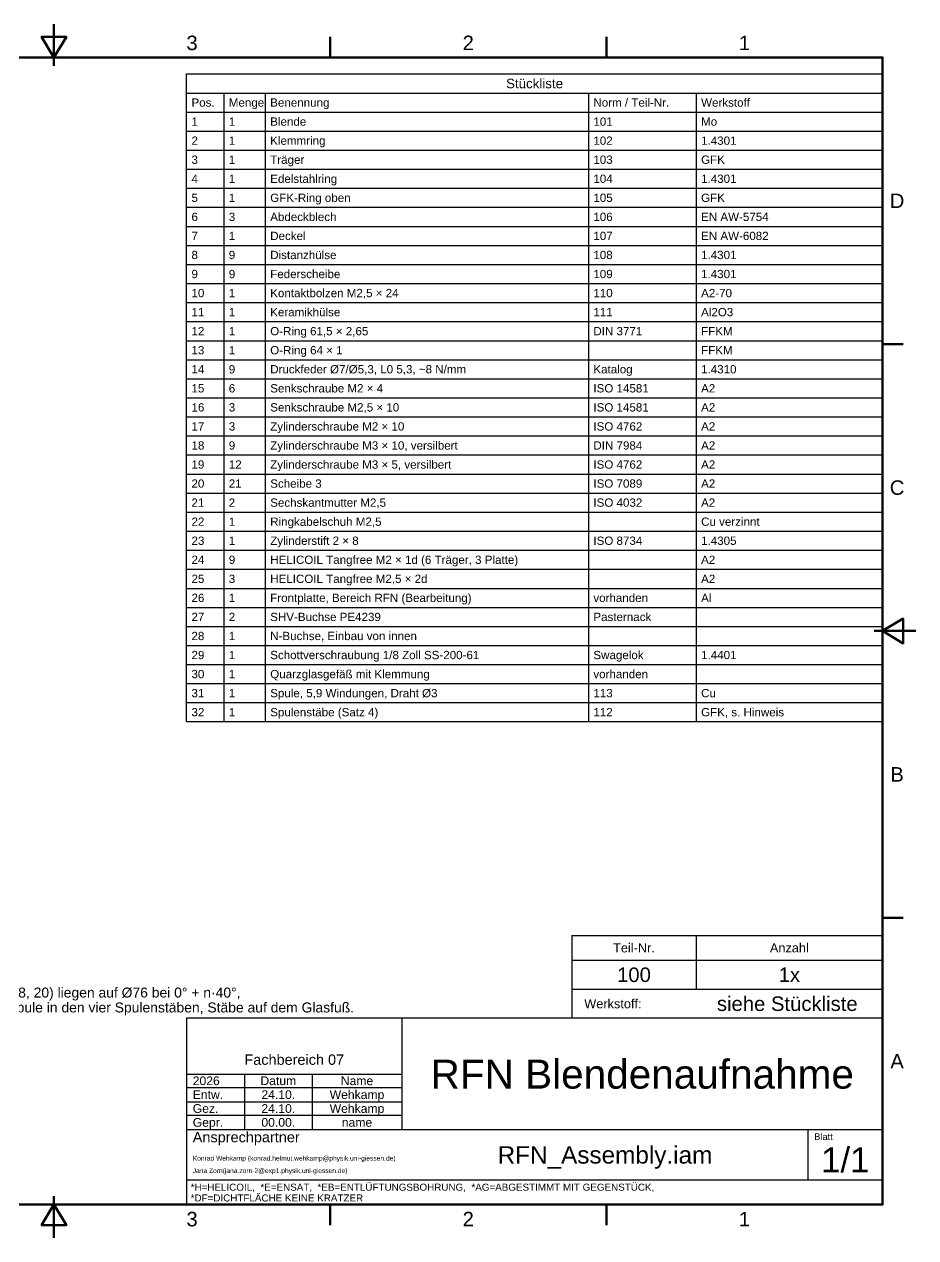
# Model space of a CAD drawing. Header units: millimetres. Extents: x 2 to 418, y 2 to 295.
# Drawn here: x 202.8 to 418, y 2 to 295 of the extents above; entities that cross this region are included whole.
import ezdxf
from ezdxf.enums import TextEntityAlignment as Align

# ---------------------------------------------------------------- set-up
doc = ezdxf.new("R2010")
doc.units = ezdxf.units.MM
for name, color, linetype, lineweight in [('RAHMEN', 7, 'Continuous', 50), ('SCHRIFTFELD', 7, 'Continuous', 25), ('TEXT', 7, 'Continuous', 18)]:
    doc.layers.add(name, color=color, linetype=linetype, lineweight=lineweight)
doc.styles.add('ISO', font='arial.ttf')

msp = doc.modelspace()

# ---------------------------------------------------------------- linework, layer by layer
at = {"layer": 'RAHMEN'}
for p, q in [((210, 295), (210, 285)), ((210, 287), (210, 292)), ((276.667, 287), (276.667, 292)), ((343.333, 287), (343.333, 292)), ((410, 217.75), (415, 217.75)), ((418, 148.5), (408, 148.5)), ((410, 148.5), (415, 148.5)), ((410, 79.25), (415, 79.25)), ((210, 2), (210, 12)), ((210, 10), (210, 5)), ((276.667, 10), (276.667, 5)), ((343.333, 10), (343.333, 5))]:
    msp.add_line(p, q, dxfattribs=at)
for points in [[(210, 287), (213, 292), (207, 292)], [(10, 10), (410, 10), (410, 287), (10, 287)], [(410, 148.5), (415, 145.5), (415, 151.5)], [(210, 10), (207, 5), (213, 5)]]:
    msp.add_lwpolyline(points, close=True, dxfattribs=at)
at = {"layer": 'SCHRIFTFELD'}
for p, q in [((242, 278.4), (410, 278.4)), ((251, 278.4), (251, 126.6)), ((261, 278.4), (261, 126.6)), ((339, 278.4), (339, 126.6)), ((365, 278.4), (365, 126.6)), ((242, 273.8), (410, 273.8)), ((242, 269.2), (410, 269.2)), ((242, 264.6), (410, 264.6)), ((242, 260), (410, 260)), ((242, 255.4), (410, 255.4)), ((242, 250.8), (410, 250.8)), ((242, 246.2), (410, 246.2)), ((242, 241.6), (410, 241.6)), ((242, 237), (410, 237)), ((242, 232.4), (410, 232.4)), ((242, 227.8), (410, 227.8)), ((242, 223.2), (410, 223.2)), ((242, 218.6), (410, 218.6)), ((242, 214), (410, 214)), ((242, 209.4), (410, 209.4)), ((242, 204.8), (410, 204.8)), ((242, 200.2), (410, 200.2)), ((242, 195.6), (410, 195.6)), ((242, 191), (410, 191)), ((242, 186.4), (410, 186.4)), ((242, 181.8), (410, 181.8)), ((242, 177.2), (410, 177.2)), ((242, 172.6), (410, 172.6)), ((242, 168), (410, 168)), ((242, 163.4), (410, 163.4)), ((242, 158.8), (410, 158.8)), ((242, 154.2), (410, 154.2)), ((242, 149.6), (410, 149.6)), ((242, 145), (410, 145)), ((242, 140.4), (410, 140.4)), ((242, 135.8), (410, 135.8)), ((242, 131.2), (410, 131.2)), ((335, 75), (410, 75)), ((335, 75), (335, 55)), ((365, 75), (365, 62)), ((335, 69), (410, 69)), ((335, 62), (410, 62)), ((294, 55), (294, 28.1)), ((242, 41.5), (294, 41.5)), ((256, 41.5), (256, 28.1)), ((272.3, 41.5), (272.3, 28.1)), ((242, 38.3), (294, 38.3)), ((242, 34.8), (294, 34.8)), ((242, 31.6), (294, 31.6)), ((242, 28.1), (410, 28.1)), ((392, 28.1), (392, 16)), ((242, 16), (410, 16))]:
    msp.add_line(p, q, dxfattribs=at)
for points in [[(242, 283), (410, 283), (410, 126.6), (242, 126.6)], [(242, 10), (410, 10), (410, 55), (242, 55)]]:
    msp.add_lwpolyline(points, close=True, dxfattribs=at)

# ---------------------------------------------------------------- texts
at = {"layer": 'RAHMEN', "style": 'ISO'}
for s, p in [('3', (243.333, 290.5)), ('2', (310, 290.5)), ('1', (376.667, 290.5)), ('D', (413.5, 252.375)), ('C', (413.5, 183.125)), ('B', (413.5, 113.875)), ('A', (413.5, 44.625)), ('3', (243.333, 6.5)), ('2', (310, 6.5)), ('1', (376.667, 6.5))]:
    msp.add_text(s, height=3.5, dxfattribs=at).set_placement(p, align=Align.MIDDLE_CENTER)
at = {"layer": 'SCHRIFTFELD', "style": 'ISO'}
for s, height, p in [('Teil-Nr.', 2.2, (350, 72)), ('Anzahl', 2.2, (387.5, 72)), ('Fachbereich 07', 2.5, (268, 45))]:
    msp.add_text(s, height=height, dxfattribs=at).set_placement(p, align=Align.MIDDLE_CENTER)
for s, height, p in [('Werkstoff:', 2.2, (338, 58.5)), ('Ansprechpartner', 2.5, (243.5, 26.3)), ('Blatt', 1.6, (393.5, 26.4))]:
    msp.add_text(s, height=height, dxfattribs=at).set_placement(p, align=Align.MIDDLE_LEFT)
at = {"layer": 'SCHRIFTFELD', "color": 8, "style": 'ISO'}
for s, p in [('*H=HELICOIL,  *E=ENSAT,  *EB=ENTLÜFTUNGSBOHRUNG,  *AG=ABGESTIMMT MIT GEGENSTÜCK,', (243, 14.2)), ('*DF=DICHTFLÄCHE KEINE KRATZER', (243, 11.6))]:
    msp.add_text(s, height=1.7, dxfattribs=at).set_placement(p, align=Align.MIDDLE_LEFT)
at = {"layer": 'TEXT', "style": 'ISO'}
for s, height, p in [('Stückliste', 2.3, (326, 280.7)), ('Datum', 2.1, (264.15, 39.9)), ('Name', 2.1, (283.15, 39.9))]:
    msp.add_text(s, height=height, dxfattribs=at).set_placement(p, align=Align.MIDDLE_CENTER)
for s, height, p in [('Pos.', 2, (243.2, 276.1)), ('Menge', 2, (252.2, 276.1)), ('Benennung', 2, (262.2, 276.1)), ('Norm / Teil-Nr.', 2, (340.2, 276.1)), ('Werkstoff', 2, (366.2, 276.1)), ('1', 2, (243.2, 271.5)), ('1', 2, (252.2, 271.5)), ('Blende', 2, (262.2, 271.5)), ('101', 2, (340.2, 271.5)), ('Mo', 2, (366.2, 271.5)), ('2', 2, (243.2, 266.9)), ('1', 2, (252.2, 266.9)), ('Klemmring', 2, (262.2, 266.9)), ('102', 2, (340.2, 266.9)), ('1.4301', 2, (366.2, 266.9)), ('3', 2, (243.2, 262.3)), ('1', 2, (252.2, 262.3)), ('Träger', 2, (262.2, 262.3)), ('103', 2, (340.2, 262.3)), ('GFK', 2, (366.2, 262.3)), ('4', 2, (243.2, 257.7)), ('1', 2, (252.2, 257.7)), ('Edelstahlring', 2, (262.2, 257.7)), ('104', 2, (340.2, 257.7)), ('1.4301', 2, (366.2, 257.7)), ('5', 2, (243.2, 253.1)), ('1', 2, (252.2, 253.1)), ('GFK-Ring oben', 2, (262.2, 253.1)), ('105', 2, (340.2, 253.1)), ('GFK', 2, (366.2, 253.1)), ('6', 2, (243.2, 248.5)), ('3', 2, (252.2, 248.5)), ('Abdeckblech', 2, (262.2, 248.5)), ('106', 2, (340.2, 248.5)), ('EN AW-5754', 2, (366.2, 248.5)), ('7', 2, (243.2, 243.9)), ('1', 2, (252.2, 243.9)), ('Deckel', 2, (262.2, 243.9)), ('107', 2, (340.2, 243.9)), ('EN AW-6082', 2, (366.2, 243.9)), ('8', 2, (243.2, 239.3)), ('9', 2, (252.2, 239.3)), ('Distanzhülse', 2, (262.2, 239.3)), ('108', 2, (340.2, 239.3)), ('1.4301', 2, (366.2, 239.3)), ('9', 2, (243.2, 234.7)), ('9', 2, (252.2, 234.7)), ('Federscheibe', 2, (262.2, 234.7)), ('109', 2, (340.2, 234.7)), ('1.4301', 2, (366.2, 234.7)), ('10', 2, (243.2, 230.1)), ('1', 2, (252.2, 230.1)), ('Kontaktbolzen M2,5 × 24', 2, (262.2, 230.1)), ('110', 2, (340.2, 230.1)), ('A2-70', 2, (366.2, 230.1)), ('11', 2, (243.2, 225.5)), ('1', 2, (252.2, 225.5)), ('Keramikhülse', 2, (262.2, 225.5)), ('111', 2, (340.2, 225.5)), ('Al2O3', 2, (366.2, 225.5)), ('12', 2, (243.2, 220.9)), ('1', 2, (252.2, 220.9)), ('O-Ring 61,5 × 2,65', 2, (262.2, 220.9)), ('DIN 3771', 2, (340.2, 220.9)), ('FFKM', 2, (366.2, 220.9)), ('13', 2, (243.2, 216.3)), ('1', 2, (252.2, 216.3)), ('O-Ring 64 × 1', 2, (262.2, 216.3)), ('FFKM', 2, (366.2, 216.3)), ('14', 2, (243.2, 211.7)), ('9', 2, (252.2, 211.7)), ('Druckfeder Ø7/Ø5,3, L0 5,3, ~8 N/mm', 2, (262.2, 211.7)), ('Katalog', 2, (340.2, 211.7)), ('1.4310', 2, (366.2, 211.7)), ('15', 2, (243.2, 207.1)), ('6', 2, (252.2, 207.1)), ('Senkschraube M2 × 4', 2, (262.2, 207.1)), ('ISO 14581', 2, (340.2, 207.1)), ('A2', 2, (366.2, 207.1)), ('16', 2, (243.2, 202.5)), ('3', 2, (252.2, 202.5)), ('Senkschraube M2,5 × 10', 2, (262.2, 202.5)), ('ISO 14581', 2, (340.2, 202.5)), ('A2', 2, (366.2, 202.5)), ('17', 2, (243.2, 197.9)), ('3', 2, (252.2, 197.9)), ('Zylinderschraube M2 × 10', 2, (262.2, 197.9)), ('ISO 4762', 2, (340.2, 197.9)), ('A2', 2, (366.2, 197.9)), ('18', 2, (243.2, 193.3)), ('9', 2, (252.2, 193.3)), ('Zylinderschraube M3 × 10, versilbert', 2, (262.2, 193.3)), ('DIN 7984', 2, (340.2, 193.3)), ('A2', 2, (366.2, 193.3)), ('19', 2, (243.2, 188.7)), ('12', 2, (252.2, 188.7)), ('Zylinderschraube M3 × 5, versilbert', 2, (262.2, 188.7)), ('ISO 4762', 2, (340.2, 188.7)), ('A2', 2, (366.2, 188.7)), ('20', 2, (243.2, 184.1)), ('21', 2, (252.2, 184.1)), ('Scheibe 3', 2, (262.2, 184.1)), ('ISO 7089', 2, (340.2, 184.1)), ('A2', 2, (366.2, 184.1)), ('21', 2, (243.2, 179.5)), ('2', 2, (252.2, 179.5)), ('Sechskantmutter M2,5', 2, (262.2, 179.5)), ('ISO 4032', 2, (340.2, 179.5)), ('A2', 2, (366.2, 179.5)), ('22', 2, (243.2, 174.9)), ('1', 2, (252.2, 174.9)), ('Ringkabelschuh M2,5', 2, (262.2, 174.9)), ('Cu verzinnt', 2, (366.2, 174.9)), ('23', 2, (243.2, 170.3)), ('1', 2, (252.2, 170.3)), ('Zylinderstift 2 × 8', 2, (262.2, 170.3)), ('ISO 8734', 2, (340.2, 170.3)), ('1.4305', 2, (366.2, 170.3)), ('24', 2, (243.2, 165.7)), ('9', 2, (252.2, 165.7)), ('HELICOIL Tangfree M2 × 1d (6 Träger, 3 Platte)', 2, (262.2, 165.7)), ('A2', 2, (366.2, 165.7)), ('25', 2, (243.2, 161.1)), ('3', 2, (252.2, 161.1)), ('HELICOIL Tangfree M2,5 × 2d', 2, (262.2, 161.1)), ('A2', 2, (366.2, 161.1)), ('26', 2, (243.2, 156.5)), ('1', 2, (252.2, 156.5)), ('Frontplatte, Bereich RFN (Bearbeitung)', 2, (262.2, 156.5)), ('vorhanden', 2, (340.2, 156.5)), ('Al', 2, (366.2, 156.5)), ('27', 2, (243.2, 151.9)), ('2', 2, (252.2, 151.9)), ('SHV-Buchse PE4239', 2, (262.2, 151.9)), ('Pasternack', 2, (340.2, 151.9)), ('28', 2, (243.2, 147.3)), ('1', 2, (252.2, 147.3)), ('N-Buchse, Einbau von innen', 2, (262.2, 147.3)), ('29', 2, (243.2, 142.7)), ('1', 2, (252.2, 142.7)), ('Schottverschraubung 1/8 Zoll SS-200-61', 2, (262.2, 142.7)), ('Swagelok', 2, (340.2, 142.7)), ('1.4401', 2, (366.2, 142.7)), ('30', 2, (243.2, 138.1)), ('1', 2, (252.2, 138.1)), ('Quarzglasgefäß mit Klemmung', 2, (262.2, 138.1)), ('vorhanden', 2, (340.2, 138.1)), ('31', 2, (243.2, 133.5)), ('1', 2, (252.2, 133.5)), ('Spule, 5,9 Windungen, Draht Ø3', 2, (262.2, 133.5)), ('113', 2, (340.2, 133.5)), ('Cu', 2, (366.2, 133.5)), ('32', 2, (243.2, 128.9)), ('1', 2, (252.2, 128.9)), ('Spulenstäbe (Satz 4)', 2, (262.2, 128.9)), ('112', 2, (340.2, 128.9)), ('GFK, s. Hinweis', 2, (366.2, 128.9)), ('Entw.', 2.1, (243.5, 36.55)), ('Gez.', 2.1, (243.5, 33.2)), ('Gepr.', 2.1, (243.5, 29.85)), ('Konrad Wehkamp (konrad.helmut.wehkamp@physik.uni-giessen.de)', 1.15, (243.5, 21.2)), ('Jana Zorn(jana.zorn-2@exp1.physik.uni-giessen.de)', 1.15, (243.5, 18.2))]:
    msp.add_text(s, height=height, dxfattribs=at).set_placement(p, align=Align.MIDDLE_LEFT)
at = {"layer": 'TEXT', "color": 5, "style": 'ISO'}
for s, height, p in [('100', 3.5, (350, 65.5)), ('1x', 3.5, (387.5, 65.5)), ('siehe Stückliste', 3.5, (387, 58.5)), ('RFN Blendenaufnahme', 7, (352, 41.5)), ('24.10.', 2.1, (264.15, 36.55)), ('Wehkamp', 2.1, (283.15, 36.55)), ('24.10.', 2.1, (264.15, 33.2)), ('Wehkamp', 2.1, (283.15, 33.2)), ('00.00.', 2.1, (264.15, 29.85)), ('name', 2.1, (283.15, 29.85)), ('RFN_Assembly.iam', 4.2, (343, 22)), ('1/1', 6, (401, 20.8))]:
    msp.add_text(s, height=height, dxfattribs=at).set_placement(p, align=Align.MIDDLE_CENTER)
at = {"layer": 'TEXT', "style": 'ISO'}
for s, p in [('Federschrauben (8, 9, 14, 18, 20) liegen auf Ø76 bei 0° + n·40°,', (160, 60)), ('nicht in der Schnittebene. Spule in den vier Spulenstäben, Stäbe auf dem Glasfuß.', (160, 56.4))]:
    msp.add_text(s, height=2.4, dxfattribs=at).set_placement(p)
at = {"layer": 'TEXT', "color": 5, "style": 'ISO'}
msp.add_text('2026', height=2.1, dxfattribs=at).set_placement((243.5, 39.9), align=Align.MIDDLE_LEFT)

doc.saveas('drawing.dxf')
